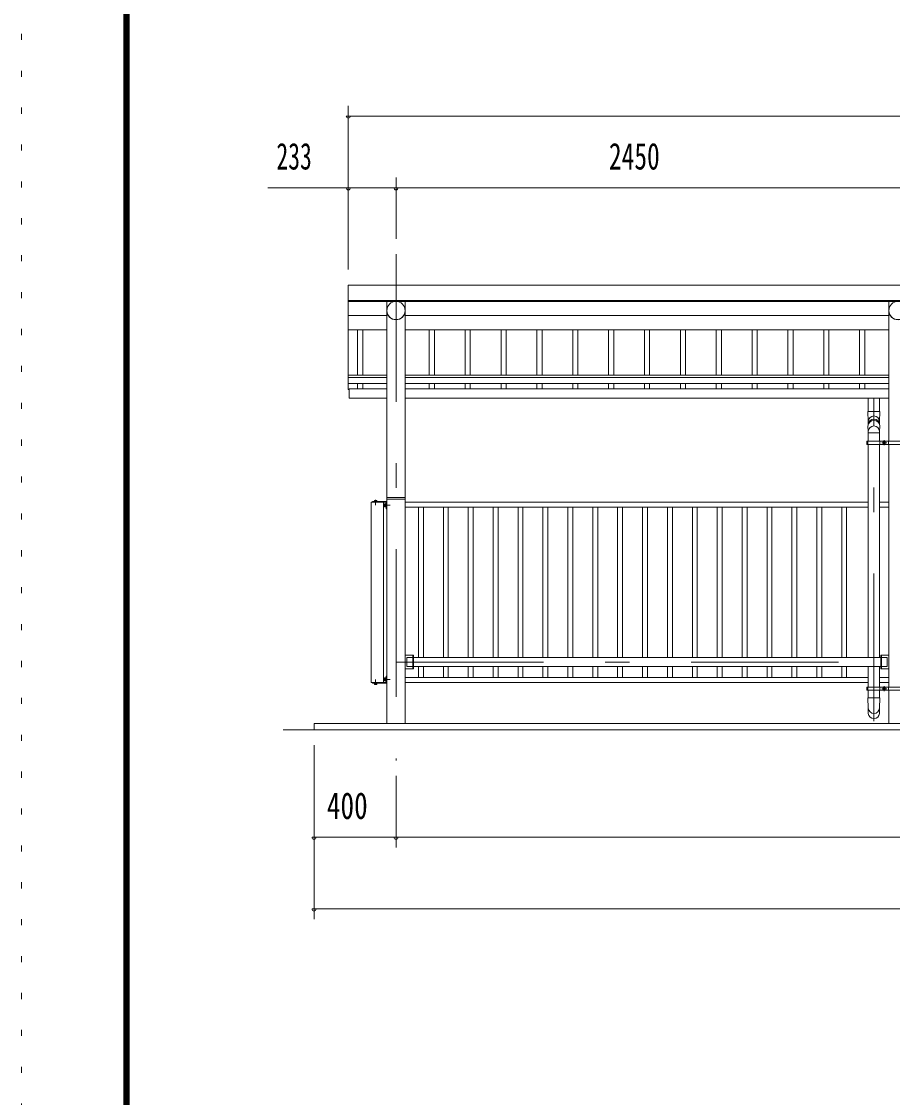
# Model space of a CAD drawing. Units: millimetres, scale not verified. Extents: x -26655 to 26659, y -10500 to 10500.
# Drawn here: x -3041 to 1209, y 0 to 5250 of the extents above; entities that cross this region are included whole.
import ezdxf
from ezdxf.enums import TextEntityAlignment as Align

# ---------------------------------------------------------------- set-up
doc = ezdxf.new("R2010")
doc.units = ezdxf.units.MM
doc.header["$LTSCALE"] = 60
doc.linetypes.add('USER3', pattern=[24, 12, -5, 2, -5])
doc.linetypes.add('USER4', pattern=[3, 0.5, -2.5])
for name, color, linetype, lineweight in [('0-2_1-05BOLD', 7, 'Continuous', 18), ('0-3_1-25CENTER', 3, 'USER3', 18), ('0-4_1-45THIN', 4, 'Continuous', 18), ('0-5_1-55DIM', 3, 'Continuous', 18), ('0-C_F-F1PAPER', 5, 'Continuous', 18), ('0-D_F-E_J_ADD', 5, 'USER4', 18)]:
    doc.layers.add(name, color=color, linetype=linetype, lineweight=lineweight)
doc.styles.add('ＭＳ ゴシック', font='')
doc.styles.get('ＭＳ ゴシック').set_extended_font_data('MS Gothic')

msp = doc.modelspace()

# ---------------------------------------------------------------- linework, layer by layer
at = {"layer": '0-2_1-05BOLD'}
for p, q in [((9219.49, 3888.53), (-1446.51, 3888.53)), ((-1446.51, 3884.46), (9219.49, 3884.46)), ((-1258.06, 1824.67), (-1258.06, 3884.46)), ((-1168.96, 3884.46), (-1168.96, 1824.67)), ((1191.94, 3202.67), (1191.94, 3884.46)), ((-1258.06, 3814.97), (-1446.51, 3814.97)), ((1191.94, 3814.97), (-1168.96, 3814.97)), ((-1446.51, 3745.48), (-1258.06, 3745.48)), ((-1168.96, 3745.48), (1191.94, 3745.48)), ((-1446.51, 3523.86), (-1258.06, 3523.86)), ((1191.94, 3523.86), (-1168.96, 3523.86)), ((-1258.06, 3513.43), (-1446.51, 3513.43)), ((-1258.06, 3483.82), (-1446.51, 3483.82)), ((-1168.96, 3513.43), (1191.94, 3513.43)), ((1191.94, 3483.82), (-1168.96, 3483.82)), ((-1446.51, 3454.91), (-1441.51, 3454.91)), ((-1168.96, 3457.49), (1191.94, 3457.49)), ((1191.94, 3412.49), (-1168.96, 3412.49)), ((1090.99, 3412.49), (1090.99, 3347.34)), ((1145.99, 3347.34), (1145.99, 3412.49)), ((1089, 3276.13), (1090.99, 3250.17)), ((1145.99, 3250.17), (1147.99, 3276.01)), ((1089.39, 3202.67), (1089.39, 3186.67)), ((1090.99, 3250.17), (1090.99, 3202.67)), ((1090.99, 3243.22), (1145.99, 3243.22)), ((1145.99, 3202.67), (1145.99, 3250.17)), ((1147.59, 3186.67), (1147.59, 3202.67)), ((1190.34, 3186.67), (1190.34, 3202.67)), ((1083.29, 3194.67), (1089.39, 3194.67)), ((1090.99, 3186.67), (1090.99, 2146.02)), ((1145.99, 2146.02), (1145.99, 3186.67)), ((1191.94, 2002.67), (1191.94, 3186.67)), ((-1262.26, 2904.67), (-1334.26, 2904.67)), ((-1315.95, 2912.97), (-1315.95, 2909.47)), ((-1310.17, 2909.47), (-1310.17, 2912.97)), ((-1274.26, 2024.67), (-1274.26, 2904.67)), ((-1264.86, 2893.42), (-1269.66, 2893.42)), ((-1262.86, 2891.67), (-1264.86, 2889.67)), ((-1264.86, 2887.67), (-1262.86, 2889.67)), ((-1168.96, 2919.67), (-1258.06, 2919.67)), ((-1255.06, 2927.67), (-1171.96, 2927.67)), ((1090.99, 2904.67), (-1168.96, 2904.67)), ((1191.94, 2904.67), (1145.99, 2904.67)), ((-1269.66, 2885.92), (-1264.86, 2885.92)), ((-1168.96, 2879.67), (1090.99, 2879.67)), ((1145.99, 2879.67), (1191.94, 2879.67)), ((-1132.16, 2091.67), (-1132.16, 2157.67)), ((1155.14, 2091.67), (1155.14, 2157.67)), ((-1128.96, 2146.02), (1151.94, 2146.02)), ((1151.94, 2103.32), (-1128.96, 2103.32)), ((1090.99, 2103.32), (1090.99, 2002.67)), ((1145.99, 2002.67), (1145.99, 2103.32)), ((1155.14, 2146.02), (1183.99, 2146.02)), ((-1168.96, 2049.67), (1090.99, 2049.67)), ((1145.99, 2049.67), (1191.94, 2049.67)), ((-1315.95, 2019.87), (-1315.95, 2016.38)), ((-1310.17, 2016.38), (-1310.17, 2019.87)), ((-1269.66, 2043.42), (-1264.86, 2043.42)), ((-1264.86, 2035.92), (-1269.66, 2035.92)), ((-1264.86, 2041.67), (-1262.86, 2039.67)), ((-1262.86, 2037.67), (-1264.86, 2039.67)), ((1090.99, 2024.67), (-1168.96, 2024.67)), ((1288.74, 2002.67), (1083.29, 2002.67)), ((1089.39, 2002.67), (1089.39, 1986.67)), ((1191.94, 2024.67), (1145.99, 2024.67)), ((1147.59, 2002.67), (1147.59, 1986.67)), ((1190.34, 1986.67), (1190.34, 2002.67)), ((1089.39, 1994.67), (1083.29, 1994.67)), ((1090.99, 1986.67), (1090.99, 1949.76)), ((1145.99, 1986.67), (1145.99, 1949.76)), ((1191.94, 1824.67), (1191.94, 1986.67)), ((-1763.51, 1794.67), (9536.49, 1794.67))]:
    msp.add_line(p, q, dxfattribs=at)
for points in [[(-1446.51, 3454.91), (-1446.51, 3963.67), (9219.49, 3963.67), (9219.49, 3454.91), (9214.49, 3454.91)], [(-1258.06, 3412.49), (-1441.51, 3412.49), (-1441.51, 3457.49), (-1258.06, 3457.49)], [(1145.99, 3285.11), (1145.99, 3297.68), (1147.99, 3347.34), (1088.99, 3347.34), (1090.99, 3297.68), (1090.99, 3285.11)], [(-1334.26, 2904.67), (-1334.26, 2024.67), (-1262.26, 2024.67)], [(-1328.06, 2904.67), (-1328.06, 2907.87), (-1262.26, 2907.87)], [(-1306.81, 2907.87), (-1306.81, 2909.47), (-1319.31, 2909.47), (-1319.31, 2907.87)], [(-1318.83, 2909.47), (-1318.83, 2912.97), (-1317.96, 2913.47), (-1308.16, 2913.47), (-1307.29, 2912.97), (-1307.29, 2909.47)], [(-1264.86, 2882.16), (-1269.66, 2882.16), (-1270.36, 2883.37), (-1270.36, 2895.97), (-1269.66, 2897.18), (-1264.86, 2897.18)], [(-1262.86, 2897.47), (-1264.86, 2897.47), (-1264.86, 2881.87), (-1262.86, 2881.87)], [(-1261.26, 2881.17), (-1262.86, 2881.17), (-1262.86, 2898.17), (-1261.26, 2898.17)], [(-1261.26, 2903.67), (-1261.26, 2872.87), (-1258.06, 2872.87)], [(-1168.96, 2157.67), (-1128.96, 2157.67), (-1128.96, 2091.67), (-1168.96, 2091.67)], [(1191.94, 2091.67), (1151.94, 2091.67), (1151.94, 2157.67), (1191.94, 2157.67)], [(-1132.16, 2103.32), (-1161.01, 2103.32), (-1161.01, 2146.02), (-1132.16, 2146.02)], [(1183.99, 2146.02), (1183.99, 2103.32), (1155.14, 2103.32)], [(-1261.26, 2048.17), (-1262.86, 2048.17), (-1262.86, 2031.17), (-1261.26, 2031.17)], [(-1261.26, 2025.67), (-1261.26, 2056.47), (-1258.06, 2056.47)], [(-1262.26, 2021.47), (-1328.06, 2021.47), (-1328.06, 2024.67)], [(-1319.31, 2021.47), (-1319.31, 2019.87), (-1306.81, 2019.87), (-1306.81, 2021.47)], [(-1307.29, 2019.87), (-1307.29, 2016.38), (-1308.16, 2015.87), (-1317.96, 2015.87), (-1318.83, 2016.38), (-1318.83, 2019.87)], [(-1264.86, 2047.18), (-1269.66, 2047.18), (-1270.36, 2045.97), (-1270.36, 2033.37), (-1269.66, 2032.17), (-1264.86, 2032.17)], [(-1262.86, 2031.87), (-1264.86, 2031.87), (-1264.86, 2047.47), (-1262.86, 2047.47)], [(1083.29, 2002.67), (1083.29, 1986.67), (1288.74, 1986.67), (1288.74, 2002.67)], [(1088.99, 1949.76), (1147.99, 1949.76), (1145.99, 1900.1), (1145.99, 1874.26)], [(1090.99, 1874.26), (1090.99, 1900.1), (1088.99, 1949.76)], [(9386.49, 1824.67), (-1613.51, 1824.67), (-1613.51, 1794.67)]]:
    msp.add_lwpolyline(points, dxfattribs=at)
for points in [[(1083.29, 3186.67), (1288.74, 3186.67), (1288.74, 3202.67), (1083.29, 3202.67)], [(1163.96, 3197.56), (1168.96, 3200.44), (1173.96, 3197.56), (1173.96, 3191.78), (1168.96, 3188.9), (1163.96, 3191.78)], [(1163.96, 1991.78), (1168.96, 1988.9), (1173.96, 1991.78), (1173.96, 1997.56), (1168.96, 2000.44), (1163.96, 1997.56)]]:
    msp.add_lwpolyline(points, close=True, dxfattribs=at)
for centre, radius in [((-1213.51, 3839.91), 44.55), ((1236.49, 3839.91), 44.55), ((1168.96, 3194.67), 6.25), ((1168.96, 3194.67), 4.9), ((1168.96, 1994.67), 6.25), ((1168.96, 1994.67), 4.9)]:
    msp.add_circle(centre, radius, dxfattribs=at)
for centre, radius, start, end in [((-1213.51, 3839.22), 44.55, 180, 0), ((1236.49, 3839.22), 44.55, 180, 0), ((1118.49, 3297.97), 27.55, 3.55867, 176.44133), ((1118.49, 3282.8), 27.55, 3.55867, 176.44133), ((1118.49, 3274.3), 29.55, 3.56303, 176.43697), ((1118.49, 3249.19), 27.55, 3.55867, 176.44133), ((-1317.39, 2911.15), 2.32, 51.45377, 90), ((-1313.06, 2904.96), 8.51, 70.16867, 109.82912), ((-1308.73, 2911.15), 2.32, 90, 128.53143), ((-1267.49, 2895.3), 2.88, 180, 220.72682), ((-1259.9, 2889.67), 10.46, 158.9763, 201.02541), ((-1262.26, 2903.67), 4.2, 0, 90), ((-1262.26, 2903.67), 1, 0, 90), ((-1255.06, 2924.67), 3, 90, 180), ((-1171.96, 2924.67), 3, 0, 90), ((-1267.49, 2884.04), 2.88, 139.27318, 180), ((-1317.39, 2018.19), 2.32, 270, 308.54623), ((-1313.06, 2024.38), 8.51, 250.17088, 289.83133), ((-1308.73, 2018.19), 2.32, 231.46857, 270), ((-1267.49, 2045.3), 2.88, 180, 220.72682), ((-1267.49, 2034.04), 2.88, 139.27318, 180), ((-1259.9, 2039.67), 10.46, 158.97459, 201.0237), ((-1262.26, 2025.67), 1, 270, 0), ((-1262.26, 2025.67), 4.2, 270, 0), ((1118.49, 1901.08), 27.55, 183.55867, 356.44133), ((1118.49, 1875.97), 27.55, 183.56303, 356.43697)]:
    msp.add_arc(centre, radius, start, end, dxfattribs=at)
at = {"layer": '0-3_1-25CENTER'}
for p, q in [((-1213.51, 4114.67), (-1213.51, 1644.67)), ((1118.49, 1836.31), (1118.49, 3412.49)), ((1168.96, 3207.17), (1168.96, 3182.17)), ((1156.46, 3194.67), (1181.46, 3194.67)), ((-1313.06, 2890.19), (-1313.06, 2916.38)), ((-1274.37, 2889.67), (-1242.46, 2889.67)), ((-1213.51, 2124.67), (8986.49, 2124.67)), ((-1313.06, 2039.15), (-1313.06, 2012.96)), ((-1242.46, 2039.67), (-1274.37, 2039.67)), ((1168.96, 2007.17), (1168.96, 1982.17)), ((1156.46, 1994.67), (1181.46, 1994.67))]:
    msp.add_line(p, q, dxfattribs=at)
at = {"layer": '0-4_1-45THIN'}
for p, q in [((-1401.01, 3745.48), (-1401.01, 3523.86)), ((-1376.01, 3523.86), (-1376.01, 3745.48)), ((-1051, 3523.86), (-1051, 3745.48)), ((-1026.01, 3745.48), (-1026.01, 3523.86)), ((-876.01, 3745.48), (-876.01, 3523.86)), ((-851.01, 3523.86), (-851.01, 3745.48)), ((-701, 3523.86), (-701, 3745.48)), ((-676, 3745.48), (-676, 3523.86)), ((-526, 3745.48), (-526, 3523.86)), ((-501, 3523.86), (-501, 3745.48)), ((-351, 3523.86), (-351, 3745.48)), ((-326, 3745.48), (-326, 3523.86)), ((-176.01, 3745.48), (-176.01, 3523.86)), ((-151, 3523.86), (-151, 3745.48)), ((-1.01, 3523.86), (-1.01, 3745.48)), ((24, 3745.48), (24, 3523.86)), ((173.99, 3745.48), (173.99, 3523.86)), ((198.99, 3523.86), (198.99, 3745.48)), ((349, 3523.86), (349, 3745.48)), ((374, 3745.48), (374, 3523.86)), ((524, 3745.48), (524, 3523.86)), ((549, 3523.86), (549, 3745.48)), ((698.99, 3523.86), (698.99, 3745.48)), ((723.99, 3745.48), (723.99, 3523.86)), ((874, 3745.48), (874, 3523.86)), ((899, 3523.86), (899, 3745.48)), ((1048.99, 3523.86), (1048.99, 3745.48)), ((1073.99, 3745.48), (1073.99, 3523.86)), ((-1401.01, 3483.82), (-1401.01, 3457.49)), ((-1376.01, 3457.49), (-1376.01, 3483.82)), ((-1051, 3457.49), (-1051, 3483.82)), ((-1026.01, 3483.82), (-1026.01, 3457.49)), ((-876.01, 3483.82), (-876.01, 3457.49)), ((-851.01, 3457.49), (-851.01, 3483.82)), ((-701, 3457.49), (-701, 3483.82)), ((-676, 3483.82), (-676, 3457.49)), ((-526, 3483.82), (-526, 3457.49)), ((-501, 3457.49), (-501, 3483.82)), ((-351, 3457.49), (-351, 3483.82)), ((-326, 3483.82), (-326, 3457.49)), ((-176.01, 3483.82), (-176.01, 3457.49)), ((-151, 3457.49), (-151, 3483.82)), ((-1.01, 3457.49), (-1.01, 3483.82)), ((24, 3483.82), (24, 3457.49)), ((173.99, 3483.82), (173.99, 3457.49)), ((198.99, 3457.49), (198.99, 3483.82)), ((349, 3457.49), (349, 3483.82)), ((374, 3483.82), (374, 3457.49)), ((524, 3483.82), (524, 3457.49)), ((549, 3457.49), (549, 3483.82)), ((698.99, 3457.49), (698.99, 3483.82)), ((723.99, 3483.82), (723.99, 3457.49)), ((874, 3483.82), (874, 3457.49)), ((899, 3457.49), (899, 3483.82)), ((1048.99, 3457.49), (1048.99, 3483.82)), ((1073.99, 3483.82), (1073.99, 3457.49)), ((-1104.01, 2146.02), (-1104.01, 2879.67)), ((-1080.01, 2879.67), (-1080.01, 2146.02)), ((-982.51, 2146.02), (-982.51, 2879.67)), ((-958.51, 2879.67), (-958.51, 2146.02)), ((-861.01, 2146.02), (-861.01, 2879.67)), ((-837.01, 2879.67), (-837.01, 2146.02)), ((-739.51, 2146.02), (-739.51, 2879.67)), ((-715.51, 2879.67), (-715.51, 2146.02)), ((-618.01, 2146.02), (-618.01, 2879.67)), ((-594.01, 2879.67), (-594.01, 2146.02)), ((-496.51, 2146.02), (-496.51, 2879.67)), ((-472.51, 2879.67), (-472.51, 2146.02)), ((-375.01, 2146.02), (-375.01, 2879.67)), ((-351.01, 2879.67), (-351.01, 2146.02)), ((-253.51, 2146.02), (-253.51, 2879.67)), ((-229.51, 2879.67), (-229.51, 2146.02)), ((-132.01, 2146.02), (-132.01, 2879.67)), ((-108.01, 2879.67), (-108.01, 2146.02)), ((-10.51, 2146.02), (-10.51, 2879.67)), ((13.49, 2879.67), (13.49, 2146.02)), ((110.99, 2146.02), (110.99, 2879.67)), ((134.99, 2879.67), (134.99, 2146.02)), ((232.49, 2146.02), (232.49, 2879.67)), ((256.49, 2879.67), (256.49, 2146.02)), ((353.99, 2146.02), (353.99, 2879.67)), ((377.99, 2879.67), (377.99, 2146.02)), ((475.49, 2146.02), (475.49, 2879.67)), ((499.49, 2879.67), (499.49, 2146.02)), ((596.99, 2146.02), (596.99, 2879.67)), ((620.99, 2879.67), (620.99, 2146.02)), ((718.49, 2146.02), (718.49, 2879.67)), ((742.49, 2879.67), (742.49, 2146.02)), ((839.99, 2146.02), (839.99, 2879.67)), ((863.99, 2879.67), (863.99, 2146.02)), ((961.49, 2146.02), (961.49, 2879.67)), ((985.49, 2879.67), (985.49, 2146.02)), ((-1104.01, 2103.32), (-1104.01, 2049.67)), ((-1080.01, 2049.67), (-1080.01, 2103.32)), ((-982.51, 2103.32), (-982.51, 2049.67)), ((-958.51, 2049.67), (-958.51, 2103.32)), ((-861.01, 2103.32), (-861.01, 2049.67)), ((-837.01, 2049.67), (-837.01, 2103.32)), ((-739.51, 2103.32), (-739.51, 2049.67)), ((-715.51, 2049.67), (-715.51, 2103.32)), ((-618.01, 2103.32), (-618.01, 2049.67)), ((-594.01, 2049.67), (-594.01, 2103.32)), ((-496.51, 2103.32), (-496.51, 2049.67)), ((-472.51, 2049.67), (-472.51, 2103.32)), ((-375.01, 2103.32), (-375.01, 2049.67)), ((-351.01, 2049.67), (-351.01, 2103.32)), ((-253.51, 2103.32), (-253.51, 2049.67)), ((-229.51, 2049.67), (-229.51, 2103.32)), ((-132.01, 2103.32), (-132.01, 2049.67)), ((-108.01, 2049.67), (-108.01, 2103.32)), ((-10.51, 2103.32), (-10.51, 2049.67)), ((13.49, 2049.67), (13.49, 2103.32)), ((110.99, 2103.32), (110.99, 2049.67)), ((134.99, 2049.67), (134.99, 2103.32)), ((232.49, 2103.32), (232.49, 2049.67)), ((256.49, 2049.67), (256.49, 2103.32)), ((353.99, 2103.32), (353.99, 2049.67)), ((377.99, 2049.67), (377.99, 2103.32)), ((475.49, 2103.32), (475.49, 2049.67)), ((499.49, 2049.67), (499.49, 2103.32)), ((596.99, 2103.32), (596.99, 2049.67)), ((620.99, 2049.67), (620.99, 2103.32)), ((718.49, 2103.32), (718.49, 2049.67)), ((742.49, 2049.67), (742.49, 2103.32)), ((839.99, 2103.32), (839.99, 2049.67)), ((863.99, 2049.67), (863.99, 2103.32)), ((961.49, 2103.32), (961.49, 2049.67)), ((985.49, 2049.67), (985.49, 2103.32))]:
    msp.add_line(p, q, dxfattribs=at)
at = {"layer": '0-5_1-55DIM'}
for p, q in [((-1446.51, 4838.67), (-1446.51, 4039.67)), ((-1436.51, 4788.67), (-1456.51, 4788.67)), ((9219.49, 4788.67), (-1446.51, 4788.67)), ((-1213.51, 4189.67), (-1213.51, 4488.67)), ((-1839.01, 4438.67), (9611.99, 4438.67)), ((-1436.51, 4438.67), (-1456.51, 4438.67)), ((-1203.51, 4438.67), (-1223.51, 4438.67)), ((-1613.51, 869.67), (-1613.51, 1719.67)), ((-1213.51, 1569.67), (-1213.51, 1219.67)), ((-1603.51, 1269.67), (-1623.51, 1269.67)), ((-1613.51, 1269.67), (9386.49, 1269.67)), ((-1203.51, 1269.67), (-1223.51, 1269.67)), ((-1603.51, 919.67), (-1623.51, 919.67)), ((9386.49, 919.67), (-1613.51, 919.67))]:
    msp.add_line(p, q, dxfattribs=at)
for centre in [(-1446.51, 4788.67), (-1446.51, 4438.67), (-1213.51, 4438.67), (-1613.51, 1269.67), (-1213.51, 1269.67), (-1613.51, 919.67)]:
    msp.add_arc(centre, 10, 180, 0, dxfattribs=at)
at = {"layer": '0-C_F-F1PAPER'}
for points in [[(26158.83, -10000), (26158.83, 10100), (-2541.17, 10100), (-2541.17, -10000)], [(26156.32, -9997.5), (26156.32, 10097.5), (-2538.67, 10097.5), (-2538.67, -9997.5)], [(26153.83, -9995), (-2536.17, -9995), (-2536.17, 10095), (26153.83, 10095)], [(26151.32, -9992.5), (26151.32, 10092.5), (-2533.67, 10092.5), (-2533.67, -9992.5)], [(26148.83, -9990), (-2531.17, -9990), (-2531.17, 10090), (26148.83, 10090)], [(26146.33, -9987.5), (26146.33, 10087.5), (-2528.67, 10087.5), (-2528.67, -9987.5)], [(26143.82, -9985), (-2526.17, -9985), (-2526.17, 10085), (26143.82, 10085)], [(26141.33, -9982.5), (26141.33, 10082.5), (-2523.67, 10082.5), (-2523.67, -9982.5)], [(26138.82, -9980), (26138.82, 10080), (-2521.17, 10080), (-2521.17, -9980)], [(26136.33, -9977.5), (26136.33, 10077.5), (-2518.67, 10077.5), (-2518.67, -9977.5)], [(26133.83, -9975), (-2516.17, -9975), (-2516.17, 10075), (26133.83, 10075)]]:
    msp.add_lwpolyline(points, close=True, dxfattribs=at)
at = {"layer": '0-D_F-E_J_ADD'}
msp.add_lwpolyline([(26658.83, -10500), (-3041.17, -10500), (-3041.17, 10500), (26658.83, 10500)], close=True, dxfattribs=at)

# ---------------------------------------------------------------- texts
at = {"layer": '0-5_1-55DIM', "color": 7, "style": 'ＭＳ ゴシック'}
for s, width, p in [('233', 0.65, (-1797.18, 4488.67)), ('2450', 0.7, (-174.52, 4488.67)), ('400', 0.75, (-1551.13, 1319.67))]:
    msp.add_text(s, height=130.2, dxfattribs=dict(at, width=width)).set_placement(p, align=Align.BOTTOM_LEFT)

doc.saveas('drawing.dxf')
